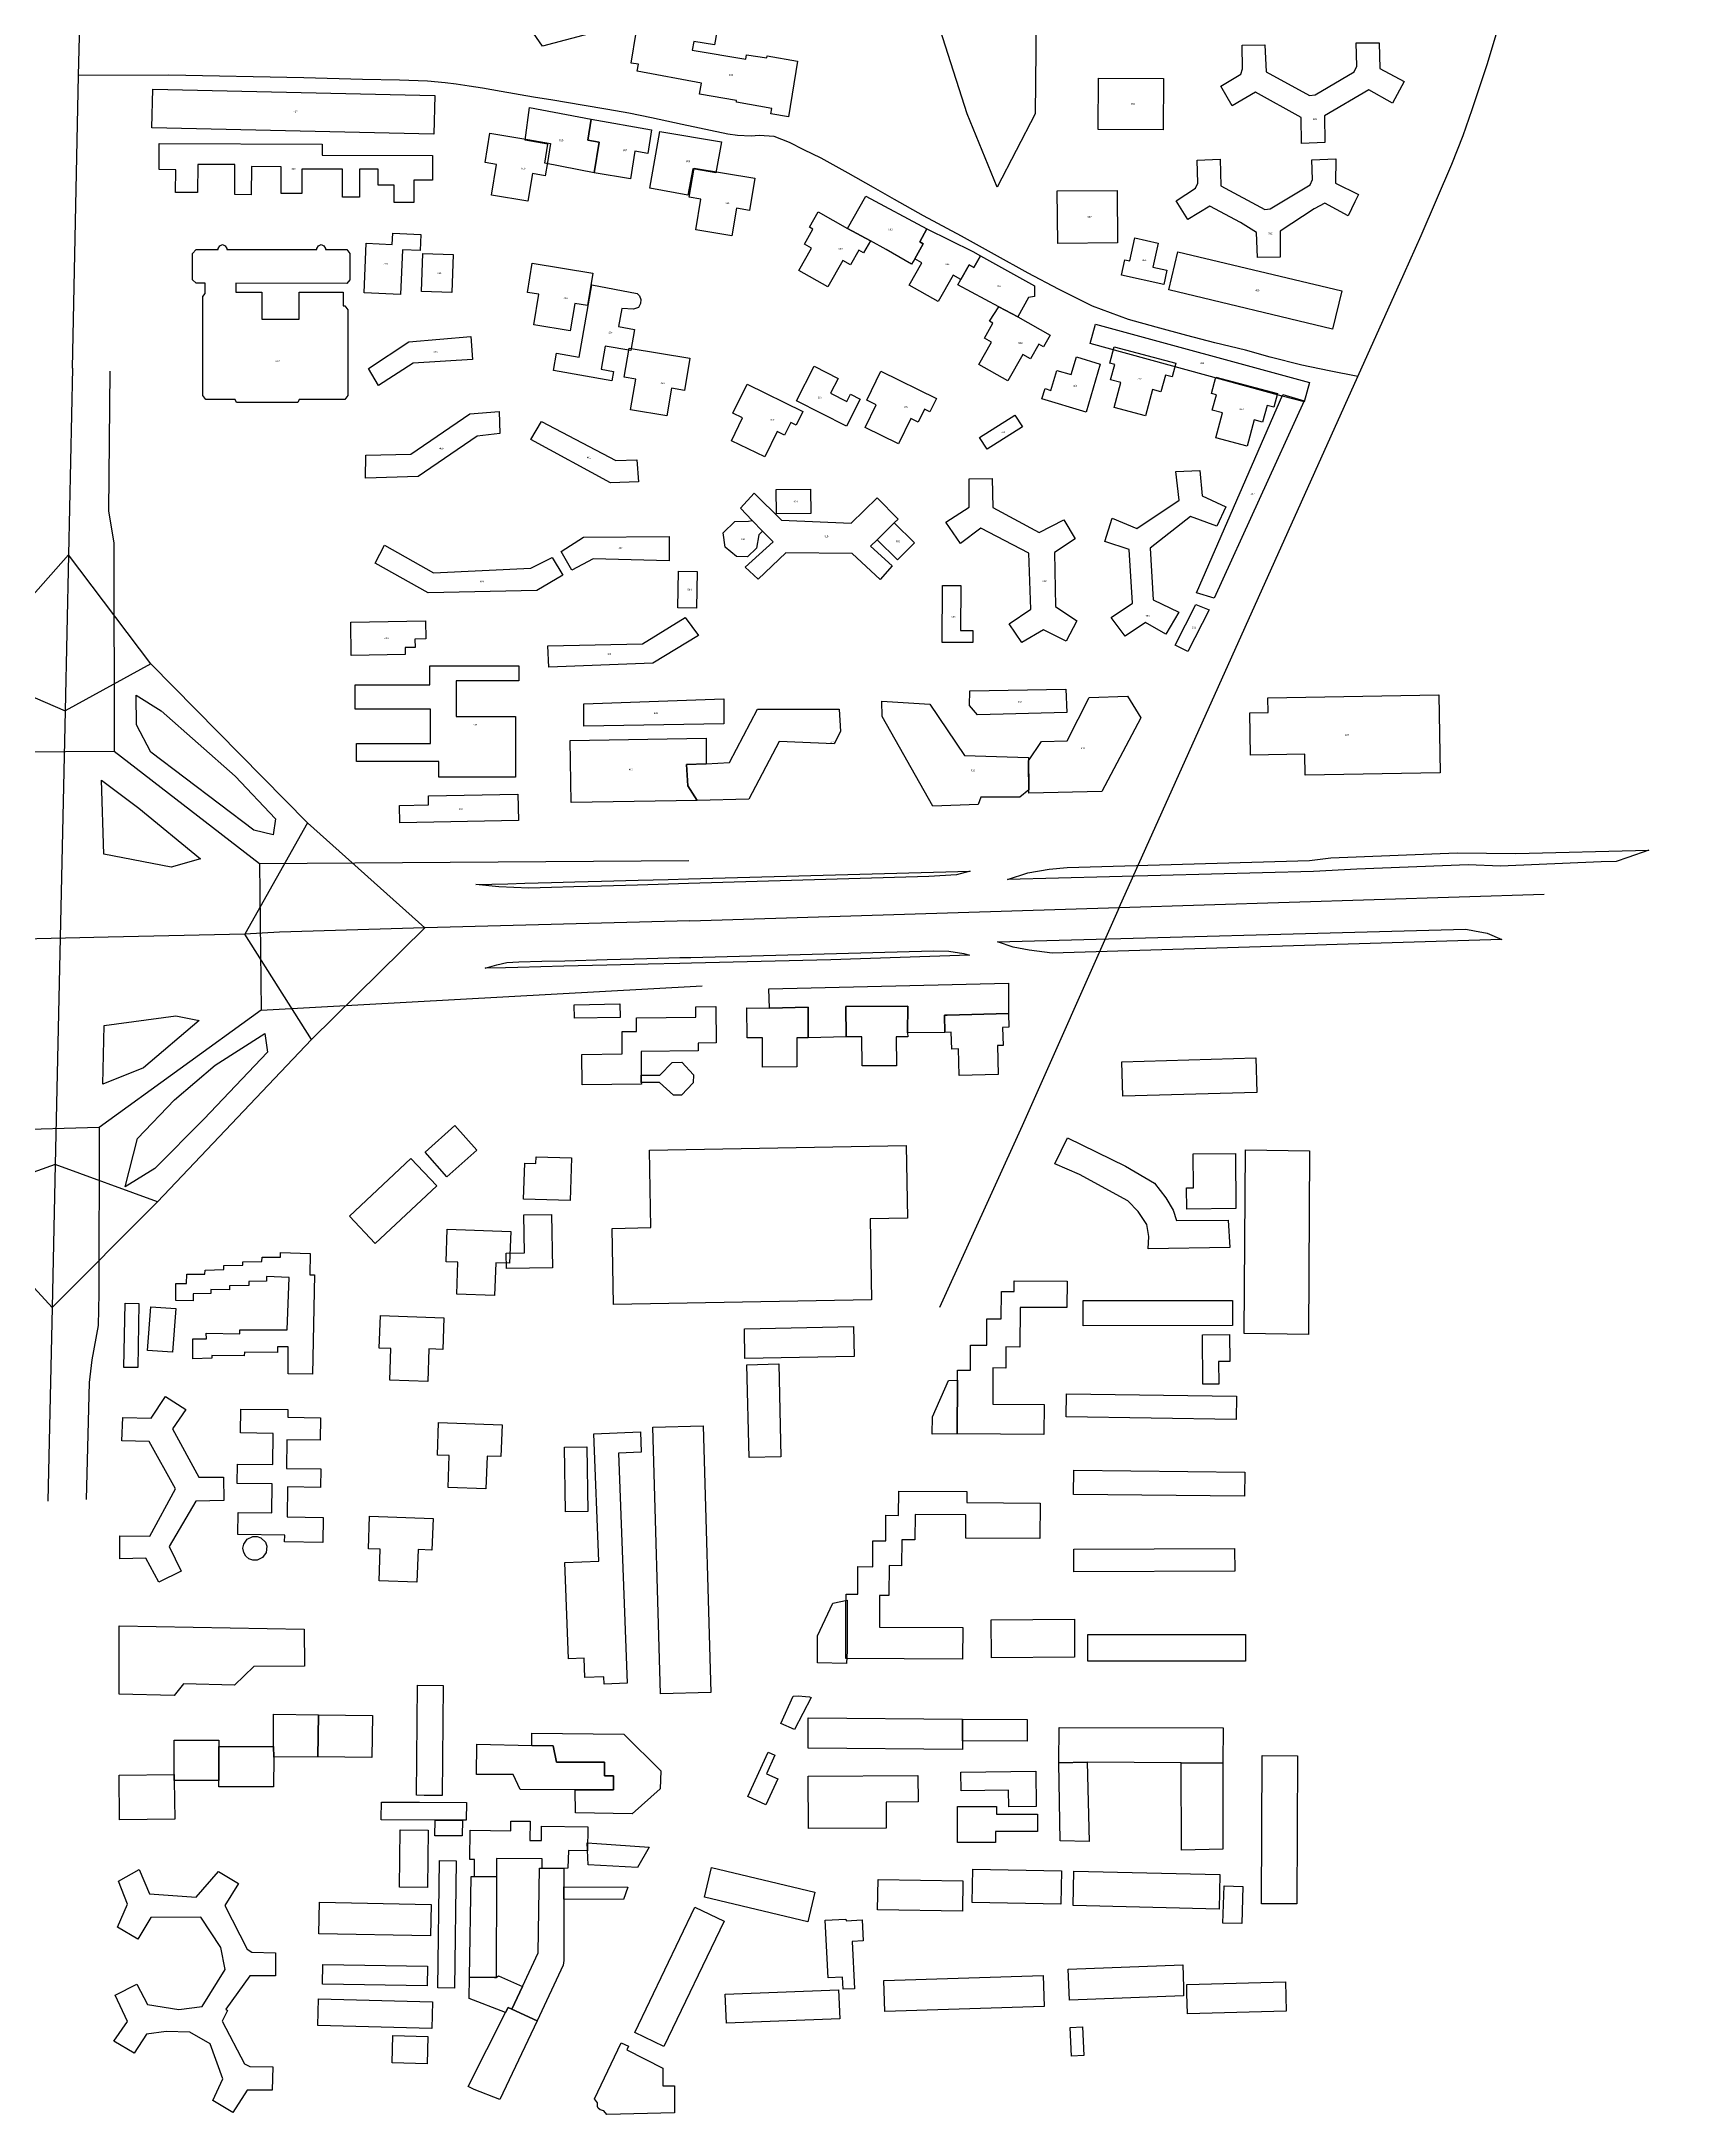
# Model space of a CAD drawing. Header units: inches. Extents: x 446772 to 450278, y 4426030 to 4428716.
# Drawn here: x 449409 to 450195, y 4426077 to 4427070 of the extents above; entities that cross this region are included whole.
import ezdxf

# ---------------------------------------------------------------- set-up
doc = ezdxf.new("R2010")
doc.units = ezdxf.units.IN
doc.header["$MEASUREMENT"] = 0
for name, color, linetype in [('BuildingCreator', 10, 'Continuous'), ('BuildingCreatorAnno', 10, 'Continuous'), ('BuildingNoTex', 10, 'Continuous'), ('GreenBelt3D', 10, 'Continuous'), ('Road3D', 10, 'Continuous'), ('SanDianShu02', 10, 'Continuous')]:
    doc.layers.add(name, color=color, linetype=linetype)

msp = doc.modelspace()

# ---------------------------------------------------------------- linework, layer by layer
at = {"layer": 'BuildingCreator'}
msp.add_lwpolyline([(449733.2, 4427074.97), (449732.07, 4427068.67), (449722.1, 4427070.29), (449721.39, 4427066.08), (449747.05, 4427061.8), (449747.4, 4427063.9), (449757.13, 4427062.39), (449757.39, 4427063.39), (449771.88, 4427060.85), (449767.61, 4427034.24), (449759.16, 4427035.63), (449759.61, 4427038.18), (449742.56, 4427041.18), (449742.65, 4427041.96), (449724.92, 4427045.07), (449725.8, 4427050.28), (449695.03, 4427056.15), (449695.73, 4427059.37), (449692.15, 4427059.95), (449694.56, 4427074.69)], dxfattribs=at)
for points in [[(450057.08, 4427040.77), (450045.68, 4427047.06), (450024.44, 4427034.67), (450024.61, 4427021.9), (450013.43, 4427021.42), (450013.25, 4427033.86), (449991.49, 4427045.99), (449980.26, 4427039.41), (449974.78, 4427048.88), (449984.38, 4427054.7), (449985.25, 4427057.14), (449985.06, 4427068.46), (449995.9, 4427068.72), (449996.5, 4427055.73), (450017.33, 4427044.37), (450020.07, 4427044.8), (450038.74, 4427055.77), (450039.96, 4427058.54), (450039.69, 4427069.64), (450050.7, 4427069.67), (450050.96, 4427057.35), (450062.61, 4427051.05)], [(449947.11, 4427027.98), (449915.96, 4427028.15), (449916.09, 4427052.7), (449947.24, 4427052.53)], [(449597.61, 4427025.81), (449462.39, 4427028.96), (449462.82, 4427047.5), (449598.05, 4427044.35)], [(449671.32, 4427022.99), (449676.85, 4427022.07), (449674.41, 4427007.36), (449650.7, 4427011.99), (449652.22, 4427021.11), (449641.28, 4427022.93), (449643.37, 4427038.61), (449672.9, 4427033.1)], [(449700.16, 4427016.65), (449693.96, 4427017.68), (449691.77, 4427004.48), (449674.41, 4427007.36), (449676.85, 4427022.07), (449671.32, 4427022.99), (449672.9, 4427033.1), (449701.9, 4427027.92)], [(449543.94, 4427015.79), (449596.95, 4427015.61), (449596.9, 4427003.79), (449588.03, 4427003.82), (449587.99, 4426993.1), (449578.49, 4426993.13), (449578.52, 4427001.44), (449570.88, 4427001.47), (449570.9, 4427009.11), (449561.98, 4427009.14), (449561.93, 4426995.7), (449553.71, 4426995.73), (449553.76, 4427009.09), (449534.29, 4427009.16), (449534.25, 4426997.37), (449524.3, 4426997.41), (449524.34, 4427010.26), (449510.08, 4427010.31), (449510.04, 4426996.85), (449502.12, 4426996.88), (449502.17, 4427011.33), (449484.35, 4427011.39), (449484.3, 4426997.92), (449473.75, 4426997.95), (449473.79, 4427008.83), (449465.81, 4427008.86), (449465.86, 4427021.4), (449543.96, 4427021.13)], [(449653.54, 4427021.45), (449652.03, 4427012.32), (449650.97, 4427005.93), (449644.77, 4427006.96), (449642.58, 4426993.76), (449625.21, 4426996.64), (449627.65, 4427011.35), (449622.12, 4427012.27), (449624.45, 4427026.28), (449642.61, 4427023.26)], [(449732.65, 4427007.32), (449721.68, 4427009.32), (449719.35, 4426996.6), (449701.01, 4426999.96), (449705.88, 4427027.1), (449735.38, 4427022.21)], [(449748.82, 4426989.3), (449742.63, 4426990.32), (449740.44, 4426977.13), (449723.07, 4426980.01), (449725.51, 4426994.72), (449719.98, 4426995.64), (449722.31, 4427009.65), (449751.4, 4427004.81)], [(450035.85, 4426986.76), (450024.63, 4426992.83), (450019.49, 4426990.09), (450003.2, 4426979.33), (450003.2, 4426966.89), (449992.45, 4426966.75), (449991.85, 4426978.74), (449984.2, 4426983.45), (449969.49, 4426991.33), (449958.95, 4426984.96), (449953.46, 4426993.99), (449962.63, 4427000.03), (449963.76, 4427002.35), (449963.49, 4427013.34), (449974.5, 4427013.94), (449974.84, 4427001.17), (449995.93, 4426989.7), (449998.49, 4426990.02), (450017.6, 4427001.65), (450018.73, 4427004.2), (450018.47, 4427013.6), (450029.89, 4427014.03), (450029.73, 4427002.46), (450040.78, 4426996.94), (450039.05, 4426993.51)], [(449828.12, 4426966.17), (449826.49, 4426963.55), (449814.43, 4426970.54), (449806.82, 4426974.7), (449795.78, 4426980.72), (449804.57, 4426996.14), (449833.81, 4426980.53), (449830.58, 4426974.18), (449832.15, 4426973.3)], [(449896.65, 4426973.45), (449896.38, 4426998.63), (449925.04, 4426998.93), (449925.31, 4426973.75)], [(449803.51, 4426968.93), (449801.27, 4426970.19), (449797.31, 4426963.19), (449793.57, 4426965.31), (449786.44, 4426952.68), (449772.54, 4426960.54), (449778.6, 4426971.28), (449775.2, 4426973.2), (449779.23, 4426980.33), (449777.66, 4426981.21), (449781.84, 4426988.61), (449795.78, 4426980.72), (449806.82, 4426974.7)], [(449855.87, 4426969.64), (449859.61, 4426967.52), (449856.43, 4426961.9), (449854.19, 4426963.16), (449850.23, 4426956.16), (449846.49, 4426958.27), (449839.36, 4426945.65), (449825.46, 4426953.51), (449831.52, 4426964.25), (449828.12, 4426966.17), (449832.15, 4426973.3), (449830.58, 4426974.18), (449833.81, 4426980.53)], [(449486.84, 4426948.08), (449487.92, 4426949.51), (449487.91, 4426950.07), (449487.91, 4426954.38), (449483.6, 4426954.38), (449481.88, 4426956.09), (449481.88, 4426968.65), (449483.6, 4426970.54), (449494.2, 4426970.54), (449494.18, 4426971.04), (449494.99, 4426972.41), (449496.28, 4426972.96), (449497.57, 4426972.41), (449498.37, 4426971.02), (449498.37, 4426970.54), (449541.43, 4426970.53), (449541.42, 4426971.01), (449542.23, 4426972.39), (449543.51, 4426972.95), (449544.8, 4426972.39), (449545.61, 4426971.01), (449545.6, 4426970.53), (449555.81, 4426970.53), (449557.25, 4426968.63), (449557.24, 4426956.07), (449555.81, 4426954.36), (449502.68, 4426954.38), (449502.68, 4426950.07), (449515.07, 4426950.06), (449515.06, 4426937.22), (449532.96, 4426937.22), (449532.97, 4426950.06), (449554.12, 4426950.05), (449554.12, 4426943.63), (449554.82, 4426943.63), (449556.32, 4426941.63), (449556.31, 4426900.64), (449554.8, 4426898.65), (449532.95, 4426898.65), (449532.29, 4426897.28), (449502.97, 4426897.29), (449502.29, 4426898.66), (449488.32, 4426898.66), (449486.82, 4426900.66)], [(449591.01, 4426970.11), (449582.57, 4426970.5), (449581.58, 4426949), (449564.08, 4426949.8), (449565.18, 4426973.6), (449577.56, 4426973.03), (449577.81, 4426978.35), (449591.37, 4426977.73)], [(449942.27, 4426962.13), (449948.96, 4426960.64), (449947.42, 4426953.73), (449927.11, 4426958.25), (449928.76, 4426965.67), (449931.15, 4426965.14), (449933.59, 4426976.12), (449944.82, 4426973.62)], [(449606.18, 4426949.92), (449591.67, 4426950.45), (449592.34, 4426968.64), (449606.85, 4426968.11)], [(449671.27, 4426943.69), (449665.07, 4426944.72), (449662.88, 4426931.53), (449645.51, 4426934.41), (449647.95, 4426949.11), (449642.42, 4426950.03), (449644.75, 4426964.04), (449673.84, 4426959.21)], [(449877.5, 4426938.25), (449868.37, 4426943.13), (449848.75, 4426953.62), (449850.23, 4426956.16), (449854.19, 4426963.16), (449856.43, 4426961.9), (449859.61, 4426967.52), (449885.54, 4426953.15), (449885.54, 4426947.99), (449882.63, 4426947.59)], [(450028.39, 4426932.46), (449949.83, 4426951.23), (449954.19, 4426969.52), (450032.75, 4426950.75)], [(449693.21, 4426942), (449687.64, 4426942.3), (449686.11, 4426933.62), (449693.73, 4426932.28), (449691.95, 4426922.16), (449679.66, 4426924.32), (449677.7, 4426913.21), (449683.63, 4426912.17), (449682.84, 4426907.66), (449654.93, 4426912.57), (449656.4, 4426920.92), (449667.2, 4426919.02), (449673.3, 4426953.66), (449695.08, 4426949.48), (449696.13, 4426948.33), (449696.75, 4426946.67), (449696.6, 4426944.65), (449695.69, 4426942.82)], [(449889.77, 4426923.88), (449887.53, 4426925.14), (449883.57, 4426918.14), (449879.83, 4426920.26), (449872.7, 4426907.63), (449858.8, 4426915.5), (449864.86, 4426926.23), (449861.46, 4426928.15), (449865.49, 4426935.28), (449863.92, 4426936.17), (449868.37, 4426943.13), (449877.5, 4426938.25), (449892.95, 4426929.5)], [(450004.25, 4426900.35), (449912.24, 4426925.48), (449914.76, 4426934.77), (450017.33, 4426906.89), (450014.68, 4426897.63)], [(449570.96, 4426905.39), (449566.18, 4426913.58), (449585.63, 4426926.25), (449615.28, 4426928.88), (449616.05, 4426917.91), (449587.64, 4426916.05)], [(449717.64, 4426903.01), (449711.44, 4426904.04), (449709.25, 4426890.84), (449691.89, 4426893.73), (449694.33, 4426908.43), (449688.79, 4426909.35), (449691.12, 4426923.36), (449720.21, 4426918.53)], [(449951.49, 4426909.5), (449948.24, 4426910.36), (449946.09, 4426902.32), (449942.08, 4426903.39), (449938.72, 4426890.8), (449923.63, 4426894.84), (449926.82, 4426906.79), (449921.98, 4426908.09), (449923.95, 4426915.48), (449921.64, 4426916.1), (449923.72, 4426923.92), (449953.23, 4426916.02)], [(449795.51, 4426897.73), (449797.3, 4426901.23), (449801.97, 4426898.84), (449795.32, 4426885.84), (449771.35, 4426898.11), (449779.81, 4426914.64), (449791.32, 4426908.75), (449787.73, 4426901.72)], [(449835.38, 4426892.71), (449832.72, 4426894.01), (449829.73, 4426887.86), (449826.25, 4426889.55), (449820.34, 4426877.4), (449804.33, 4426885.2), (449809.64, 4426896.13), (449805.04, 4426898.37), (449811.8, 4426912.26), (449838.55, 4426899.23)], [(449910.17, 4426892.65), (449889.06, 4426898.96), (449890.54, 4426903.89), (449893.38, 4426903.04), (449896.25, 4426912.64), (449903.1, 4426910.59), (449905.63, 4426919.05), (449917.03, 4426915.64)], [(449771.28, 4426886.42), (449768.62, 4426887.72), (449765.63, 4426881.57), (449762.16, 4426883.26), (449756.25, 4426871.11), (449740.23, 4426878.91), (449745.55, 4426889.84), (449740.94, 4426892.08), (449747.7, 4426905.97), (449774.45, 4426892.95)], [(449971.59, 4426803.36), (449963.08, 4426806.03), (450004.51, 4426901), (450014.76, 4426897.97)], [(450000.22, 4426895), (449996.97, 4426895.87), (449994.83, 4426887.82), (449990.81, 4426888.9), (449987.45, 4426876.31), (449972.36, 4426880.35), (449975.56, 4426892.3), (449970.71, 4426893.6), (449972.69, 4426900.99), (449970.37, 4426901.61), (449972.45, 4426909.42), (450001.96, 4426901.53)], [(449564.72, 4426861.01), (449564.87, 4426871.98), (449586.49, 4426872.44), (449614.75, 4426891.76), (449628.8, 4426892.85), (449629.26, 4426882.34), (449618.3, 4426881.1), (449590.04, 4426861.78)], [(449862.8, 4426874.93), (449859.19, 4426880.51), (449876.08, 4426891.15), (449879.69, 4426885.56)], [(449684.84, 4426869.37), (449694.87, 4426869.83), (449695.64, 4426859.17), (449682.21, 4426858.71), (449644.08, 4426879.57), (449649.17, 4426888.07)], [(449887.73, 4426834.88), (449899.47, 4426840.91), (449905.03, 4426831.94), (449895.05, 4426825.36), (449895.52, 4426799.37), (449905.79, 4426792.49), (449900.69, 4426782.9), (449889.87, 4426788.32), (449879.37, 4426782.13), (449873.34, 4426791.1), (449883.69, 4426798.22), (449882.77, 4426824.97), (449859.83, 4426836.96), (449849.94, 4426829.7), (449842.99, 4426839.91), (449854.11, 4426847.02), (449854.11, 4426860.63), (449865.17, 4426860.87), (449865.48, 4426846.95)], [(449972.88, 4426838), (449960.26, 4426842.66), (449940.96, 4426827.42), (449942.38, 4426802.6), (449954.6, 4426796.75), (449948.42, 4426786.14), (449938.7, 4426791.76), (449928.88, 4426785.17), (449922.17, 4426794.11), (449932.43, 4426801), (449930.84, 4426826.72), (449919.26, 4426830.67), (449922.78, 4426841.8), (449934.54, 4426836.82), (449954.75, 4426850.46), (449953.2, 4426864.1), (449964.81, 4426864.56), (449965.87, 4426852.52), (449977.19, 4426847.24)], [(449797.6, 4426839.42), (449810, 4426851.6), (449820.19, 4426841.35), (449818.22, 4426839.59), (449810.11, 4426831.34), (449806.85, 4426828.29), (449817.27, 4426818.91), (449811.43, 4426812.42), (449798.14, 4426824.87), (449766.22, 4426825.18), (449753.03, 4426812.61), (449746.75, 4426818.24), (449760.2, 4426830.46), (449755.07, 4426835.55), (449750.16, 4426840.64), (449744.6, 4426846.51), (449751.02, 4426853.74), (449764.17, 4426840.86)], [(449761.86, 4426843.84), (449761.72, 4426855.48), (449778.11, 4426855.68), (449778.25, 4426844.04)], [(449753.33, 4426833.8), (449752.23, 4426827.44), (449747.9, 4426823.3), (449742.69, 4426823.38), (449737.17, 4426827.92), (449736.25, 4426834.8), (449741.83, 4426840.11), (449748.45, 4426840.29), (449750.16, 4426840.64), (449755.07, 4426835.55)], [(449710.43, 4426821.36), (449673.96, 4426822.29), (449663.76, 4426816.88), (449658.66, 4426825.85), (449669.33, 4426832.65), (449710.43, 4426832.96)], [(449819.84, 4426821.77), (449810.11, 4426831.34), (449818.22, 4426839.59), (449827.95, 4426830.02)], [(449597.44, 4426815.59), (449644.07, 4426817.75), (449654.26, 4426823.01), (449659.44, 4426814.42), (449646.94, 4426807.16), (449594.75, 4426805.92), (449569.43, 4426820.14), (449573.97, 4426828.88)], [(449723.49, 4426798.69), (449714.52, 4426798.85), (449714.83, 4426816.33), (449723.8, 4426816.17)], [(449855.88, 4426782.12), (449841.19, 4426782.23), (449841.4, 4426809.54), (449850.16, 4426809.47), (449850, 4426787.95), (449855.93, 4426787.9)], [(449557.97, 4426776.03), (449557.7, 4426791.93), (449593.56, 4426792.55), (449593.71, 4426783.91), (449588.45, 4426783.82), (449588.52, 4426779.86), (449583.82, 4426779.78), (449583.88, 4426776.47)], [(449652.65, 4426770.31), (449652.18, 4426780.52), (449697.61, 4426781.6), (449718.01, 4426794.13), (449724.35, 4426785.47), (449702.56, 4426772.32)], [(449959.05, 4426777.94), (449952.96, 4426780.93), (449962.76, 4426800.43), (449969.17, 4426797.79)], [(449638.31, 4426763.8), (449608.32, 4426763.8), (449608.32, 4426746.78), (449636.77, 4426746.78), (449636.76, 4426717.69), (449599.97, 4426717.69), (449599.97, 4426725.12), (449560.4, 4426725.12), (449560.4, 4426733.78), (449595.95, 4426733.78), (449595.96, 4426750.18), (449559.78, 4426750.18), (449559.78, 4426761.94), (449595.65, 4426761.94), (449595.65, 4426770.92), (449638.31, 4426770.92)], [(449736.57, 4426755.24), (449736.49, 4426743.25), (449669.4, 4426742.05), (449669.47, 4426752.8)], [(449882.67, 4426727.09), (449882.79, 4426711.62), (449878.52, 4426708), (449859.74, 4426708.09), (449858.48, 4426704.56), (449836.72, 4426703.77), (449812.46, 4426746.77), (449812.35, 4426753.99), (449835.38, 4426752.64), (449851.93, 4426727.95)], [(449858.14, 4426747.56), (449854.33, 4426751.94), (449854.47, 4426759.01), (449900.48, 4426759.85), (449900.9, 4426748.55)], [(449882.67, 4426725.43), (449888.86, 4426734.67), (449901.2, 4426734.97), (449911.63, 4426755.87), (449930.04, 4426756.43), (449936.51, 4426746.01), (449917.7, 4426710.79), (449882.79, 4426709.96)], [(450079.99, 4426719.77), (450015.29, 4426718.66), (450015.12, 4426728.59), (449989.04, 4426728.14), (449988.69, 4426748.53), (449997.41, 4426748.68), (449997.29, 4426755.73), (450079.34, 4426757.13)], [(449719.29, 4426713.45), (449718.73, 4426723.73), (449728.11, 4426724.06), (449739.29, 4426724.73), (449752.71, 4426750.25), (449791.83, 4426750.29), (449792.42, 4426739.57), (449789.5, 4426733.6), (449763.13, 4426734.8), (449748.6, 4426707.04), (449723.75, 4426706.36)], [(449718.73, 4426723.73), (449719.29, 4426713.45), (449723.75, 4426706.36), (449663.44, 4426705.56), (449662.97, 4426735.28), (449728.12, 4426736.33), (449728.11, 4426724.06)], [(449581.27, 4426695.76), (449581.11, 4426704.1), (449595.05, 4426704.37), (449594.97, 4426708.63), (449637.83, 4426709.45), (449638.07, 4426696.85)]]:
    msp.add_lwpolyline(points, close=True, dxfattribs=at)
at = {"layer": 'BuildingNoTex'}
for points in [[(449872.98, 4426604.36), (449843.6, 4426603.59), (449842.33, 4426603.56), (449842.55, 4426595.29), (449824.64, 4426595.03), (449824.69, 4426607.85), (449795.11, 4426607.65), (449795.22, 4426593.07), (449777.06, 4426592.63), (449776.95, 4426607.33), (449758.37, 4426606.87), (449758.14, 4426616.08), (449873.03, 4426618.85)], [(449686.86, 4426602.48), (449664.91, 4426602.04), (449664.78, 4426608.54), (449686.73, 4426608.97)], [(449696.89, 4426574.72), (449697, 4426571.24), (449697.01, 4426570.51), (449668.57, 4426570.2), (449668.41, 4426584.71), (449687.86, 4426584.92), (449687.75, 4426595.65), (449694.74, 4426595.72), (449694.67, 4426602.22), (449723.2, 4426602.53), (449723.14, 4426607.53), (449732.69, 4426607.64), (449732.88, 4426590.25), (449724.21, 4426590.16), (449724.25, 4426586.42), (449696.85, 4426586.13)], [(449777.06, 4426592.63), (449771.5, 4426592.59), (449771.6, 4426578.77), (449755.14, 4426578.66), (449755.04, 4426592.64), (449747.68, 4426592.59), (449747.58, 4426607.12), (449758.37, 4426606.87), (449776.95, 4426607.33)], [(449824.64, 4426595.03), (449824.79, 4426593.15), (449819.24, 4426593.11), (449819.34, 4426579.3), (449802.87, 4426579.18), (449802.77, 4426593.13), (449795.22, 4426593.07), (449795.11, 4426607.65), (449824.69, 4426607.85)], [(449842.55, 4426595.29), (449842.33, 4426603.56), (449843.6, 4426603.59), (449872.98, 4426604.36), (449873.15, 4426597.71), (449870.21, 4426597.64), (449870.43, 4426589.03), (449867.76, 4426588.97), (449868.12, 4426575.12), (449849.31, 4426574.63), (449848.98, 4426587.33), (449845.78, 4426587.25), (449845.57, 4426595.36)], [(449992.02, 4426566.49), (449927.87, 4426564.7), (449927.4, 4426581.21), (449991.55, 4426583)], [(449697, 4426571.24), (449696.89, 4426574.72), (449705.94, 4426574.8), (449711.74, 4426580.84), (449716.45, 4426580.99), (449722.09, 4426574.88), (449721.86, 4426571.09), (449716.22, 4426565.21), (449712.43, 4426565.13), (449705.71, 4426571.32)], [(449618.15, 4426538.77), (449603.84, 4426526.04), (449593.31, 4426537.88), (449607.62, 4426550.61)], [(449951.95, 4426510.05), (449953.54, 4426505.12), (449978.34, 4426505.29), (449979.05, 4426492.08), (449939.99, 4426491.56), (449940.34, 4426497.37), (449939.29, 4426503.19), (449935.24, 4426509.35), (449930.14, 4426514.46), (449907.09, 4426527.15), (449895.21, 4426532.34), (449901.37, 4426544.67), (449929.17, 4426531.1), (449943.07, 4426523), (449948.43, 4426516.04)], [(449598.91, 4426521.73), (449569.47, 4426494.11), (449557.15, 4426507.24), (449586.59, 4426534.86)], [(449663.48, 4426535.06), (449662.84, 4426514.61), (449640.56, 4426515.31), (449641.11, 4426532.62), (449646.49, 4426532.45), (449646.59, 4426535.59)], [(449807.32, 4426467.01), (449683.63, 4426464.85), (449682.99, 4426501.34), (449701.53, 4426501.66), (449700.88, 4426538.85), (449824.02, 4426541), (449824.63, 4426506.27), (449806.64, 4426505.96)], [(449982, 4426510.8), (449958.47, 4426510.6), (449958.38, 4426520.8), (449961.68, 4426520.83), (449961.54, 4426537.03), (449981.77, 4426537.2)], [(450017.38, 4426538.49), (450016.76, 4426450.47), (449985.98, 4426450.94), (449986.6, 4426538.95)], [(449654.38, 4426482.45), (449632.39, 4426482.1), (449632.27, 4426489.38), (449640.98, 4426489.52), (449640.69, 4426507.79), (449653.97, 4426508)], [(449634.4, 4426499.86), (449633.87, 4426484.63), (449627.2, 4426484.86), (449626.65, 4426469.22), (449608.49, 4426469.85), (449609.02, 4426485.11), (449603.42, 4426485.31), (449603.96, 4426500.91)], [(449538.29, 4426489.35), (449538.03, 4426479.04), (449540.27, 4426479.04), (449539.35, 4426431.36), (449527.75, 4426431.51), (449527.75, 4426444.52), (449522.61, 4426444.47), (449522.61, 4426441.84), (449506.75, 4426442), (449506.67, 4426440.22), (449491.17, 4426440.41), (449491.18, 4426439.07), (449482.04, 4426438.78), (449482, 4426448.42), (449488.61, 4426448.44), (449488.48, 4426451.05), (449504.47, 4426450.79), (449504.55, 4426452.65), (449527.29, 4426452.65), (449528.22, 4426477.79), (449517.39, 4426478.18), (449517.34, 4426476.09), (449508.88, 4426475.93), (449508.89, 4426473.95), (449499.56, 4426473.81), (449499.57, 4426471.89), (449490.59, 4426471.95), (449490.59, 4426470.17), (449482.24, 4426469.93), (449482.12, 4426466.57), (449473.92, 4426466.8), (449473.88, 4426474.82), (449479.04, 4426474.95), (449479.14, 4426479.31), (449487.7, 4426479.44), (449487.96, 4426481.32), (449496.93, 4426481.56), (449496.88, 4426483.57), (449505.92, 4426483.73), (449506, 4426485.35), (449515.13, 4426485.51), (449515.2, 4426487.44), (449524.06, 4426487.49), (449524.06, 4426489.73)], [(449848.44, 4426402.78), (449848.57, 4426428.61), (449848.64, 4426433.31), (449854.75, 4426433.27), (449854.83, 4426445.35), (449862.62, 4426445.3), (449862.7, 4426458.03), (449869.55, 4426457.98), (449869.64, 4426471.02), (449875.67, 4426470.98), (449875.71, 4426476.21), (449901.09, 4426476.04), (449901, 4426463.31), (449878.6, 4426463.46), (449878.48, 4426444.42), (449871.75, 4426444.47), (449871.69, 4426434.37), (449865.58, 4426434.41), (449865.47, 4426417.12), (449890.1, 4426416.96), (449890, 4426402.51)], [(449456.21, 4426465.38), (449455.61, 4426434.55), (449448.93, 4426434.68), (449449.52, 4426465.51)], [(449473.81, 4426462.86), (449472.22, 4426441.91), (449460.22, 4426442.82), (449461.81, 4426463.77)], [(449980.46, 4426454.74), (449908.85, 4426454.6), (449908.83, 4426466.68), (449980.44, 4426466.81)], [(449602.37, 4426458.5), (449601.84, 4426443.28), (449595.16, 4426443.51), (449594.62, 4426427.86), (449576.46, 4426428.49), (449576.99, 4426443.76), (449571.39, 4426443.95), (449571.93, 4426459.56)], [(449799.04, 4426439.93), (449746.69, 4426438.86), (449746.4, 4426453.16), (449798.74, 4426454.24)], [(449973.84, 4426426.71), (449966.24, 4426426.63), (449965.96, 4426450.32), (449978.95, 4426450.47), (449979.1, 4426437.53), (449973.72, 4426437.46)], [(449763.96, 4426391.86), (449748.67, 4426391.48), (449747.57, 4426435.97), (449762.86, 4426436.35)], [(449848.44, 4426402.78), (449836.41, 4426402.67), (449836.6, 4426411.02), (449844.23, 4426428.45), (449848.57, 4426428.61)], [(449478.64, 4426414.45), (449472.3, 4426405.16), (449484.91, 4426382.01), (449496.66, 4426382.01), (449496.82, 4426370.87), (449483.51, 4426370.56), (449470.6, 4426348.8), (449476.48, 4426337.04), (449465.73, 4426331.69), (449459.54, 4426343.15), (449447.01, 4426342.84), (449447.02, 4426353.98), (449461.4, 4426353.83), (449473.69, 4426376.51), (449461.01, 4426399.11), (449447.94, 4426399.5), (449448.48, 4426410.73), (449462.09, 4426410.27), (449468.9, 4426420.79)], [(449543.28, 4426410.55), (449543.13, 4426399.8), (449527.04, 4426400.02), (449526.85, 4426386.24), (449543.4, 4426386.01), (449543.28, 4426377.12), (449527.36, 4426377.34), (449527.16, 4426363.02), (449544.48, 4426362.78), (449544.31, 4426350.78), (449526.02, 4426351.03), (449526.07, 4426354.28), (449503.64, 4426354.59), (449503.79, 4426365.17), (449519.84, 4426364.95), (449520.04, 4426378.83), (449503.25, 4426379.06), (449503.38, 4426388.35), (449520.37, 4426388.12), (449520.57, 4426403.06), (449504.81, 4426403.28), (449504.97, 4426414.73), (449527.57, 4426414.42), (449527.52, 4426410.77)], [(449982.25, 4426420.81), (449982.08, 4426409.66), (449900.59, 4426410.9), (449900.76, 4426422.06)], [(449630.26, 4426407.12), (449629.73, 4426391.89), (449623.06, 4426392.13), (449622.51, 4426376.48), (449604.35, 4426377.11), (449604.88, 4426392.38), (449599.28, 4426392.57), (449599.82, 4426408.18)], [(449686.01, 4426393.63), (449690.14, 4426283.3), (449679.14, 4426282.89), (449679.01, 4426286.3), (449669.88, 4426285.96), (449669.53, 4426295.28), (449662.06, 4426295), (449660.34, 4426341.13), (449676.56, 4426341.74), (449674.27, 4426402.88), (449696.59, 4426403.71), (449696.95, 4426394.04)], [(449730.37, 4426278.89), (449706.23, 4426278.19), (449702.51, 4426406.04), (449726.64, 4426406.74)], [(449671.33, 4426365.53), (449660.62, 4426365.39), (449660.2, 4426396.43), (449670.9, 4426396.57)], [(449986.24, 4426384.5), (449986.12, 4426372.9), (449904.23, 4426373.76), (449904.35, 4426385.36)], [(449795.02, 4426295.06), (449795.1, 4426319.32), (449795.19, 4426325.94), (449800.79, 4426325.91), (449800.87, 4426339.18), (449807.94, 4426339.14), (449808.01, 4426351.5), (449814.15, 4426351.47), (449814.22, 4426363.79), (449820.33, 4426363.75), (449820.4, 4426375.38), (449853.01, 4426375.19), (449852.98, 4426369.86), (449888.17, 4426369.65), (449888.07, 4426352.59), (449852.53, 4426352.8), (449852.6, 4426363.99), (449828.24, 4426364.13), (449828.17, 4426352.04), (449821.86, 4426352.08), (449821.79, 4426339.6), (449815.79, 4426339.63), (449815.71, 4426325.3), (449811.24, 4426325.33), (449811.15, 4426310.22), (449851.12, 4426309.99), (449851.03, 4426294.73)], [(449512.8, 4426342.29), (449510.8, 4426342.29), (449508.92, 4426342.97), (449507.39, 4426344.25), (449506.4, 4426345.98), (449506.05, 4426347.95), (449506.4, 4426349.91), (449508.1, 4426352.35), (449510.8, 4426353.61), (449512.8, 4426353.61), (449514.67, 4426352.93), (449516.78, 4426350.82), (449517.46, 4426348.95), (449517.2, 4426345.98), (449515.49, 4426343.55)], [(449597.18, 4426362.31), (449596.65, 4426347.09), (449589.98, 4426347.32), (449589.44, 4426331.67), (449571.27, 4426332.3), (449571.8, 4426347.57), (449566.2, 4426347.76), (449566.74, 4426363.37)], [(449981.44, 4426336.98), (449904.41, 4426336.69), (449904.36, 4426347.52), (449981.4, 4426347.81)], [(449795.65, 4426298.87), (449795.39, 4426292.69), (449781.48, 4426293.02), (449781.42, 4426306.05), (449788.75, 4426321.62), (449795.74, 4426323.13)], [(449904.72, 4426295.76), (449864.82, 4426295.45), (449864.68, 4426313.72), (449904.58, 4426314.03)], [(449511.23, 4426291.31), (449502, 4426282.4), (449477.53, 4426282.97), (449473.08, 4426277.36), (449446.7, 4426278.02), (449446.7, 4426310.84), (449535.46, 4426309.12), (449535.57, 4426291.49)], [(449986.55, 4426293.86), (449911.1, 4426293.88), (449911.1, 4426306.57), (449986.55, 4426306.55)], [(449592.96, 4426229.5), (449589.21, 4426229.59), (449589.7, 4426282.32), (449601.95, 4426282.21), (449601.47, 4426229.47)], [(449778.42, 4426276.43), (449770.5, 4426261.04), (449763.93, 4426263.94), (449769.83, 4426276.99), (449772.4, 4426277.21), (449775.74, 4426276.88), (449777.64, 4426276.77)], [(449520.83, 4426247.82), (449520.7, 4426252.98), (449520.72, 4426268.36), (449542.19, 4426268.1), (449541.93, 4426247.98)], [(449567.84, 4426247.65), (449541.93, 4426247.98), (449542.19, 4426268.1), (449568.1, 4426267.77)], [(449850.97, 4426255.71), (449850.89, 4426251.45), (449776.94, 4426252.08), (449777.06, 4426266.66), (449851.01, 4426266.04)], [(449850.97, 4426255.71), (449851.03, 4426266), (449882.04, 4426265.82), (449881.98, 4426255.52)], [(449473.09, 4426236.59), (449473.07, 4426239.47), (449473.04, 4426255.97), (449494.5, 4426256.02), (449494.52, 4426252.96), (449494.55, 4426236.64)], [(449688.69, 4426258.88), (449706.31, 4426241.32), (449706.08, 4426232.59), (449692.62, 4426220.7), (449665.39, 4426221.2), (449665.22, 4426232.13), (449683.71, 4426232.16), (449683.73, 4426238.93), (449679.32, 4426238.93), (449679.32, 4426245.43), (449656.27, 4426245.47), (449654.67, 4426253.25), (449644.56, 4426253.34), (449644.5, 4426259.35)], [(449975.99, 4426261.91), (449975.79, 4426244.93), (449955.8, 4426245.08), (449910.73, 4426245.41), (449897.1, 4426245.03), (449897.3, 4426262.12)], [(449520.72, 4426233.57), (449494.54, 4426233.55), (449494.55, 4426236.64), (449494.52, 4426252.96), (449520.7, 4426252.98), (449520.83, 4426247.82)], [(449656.27, 4426245.47), (449679.32, 4426245.43), (449679.32, 4426238.93), (449683.73, 4426238.93), (449683.71, 4426232.16), (449665.22, 4426232.13), (449638.85, 4426232.25), (449635.57, 4426239.48), (449618.03, 4426239.52), (449618.09, 4426254.04), (449644.56, 4426253.34), (449654.67, 4426253.25)], [(449762.37, 4426237.45), (449756.73, 4426225.01), (449748.12, 4426228.91), (449757.78, 4426250.25), (449761.08, 4426248.76), (449757.05, 4426239.86)], [(449910.73, 4426245.41), (449911.7, 4426207.35), (449897.75, 4426207.78), (449897.1, 4426245.03)], [(449955.8, 4426245.08), (449975.79, 4426244.93), (449975.72, 4426203.71), (449956, 4426203.17)], [(450011.26, 4426177.5), (449994.35, 4426177.58), (449994.68, 4426248.55), (450011.59, 4426248.47)], [(449473.4, 4426218.15), (449446.87, 4426217.86), (449446.64, 4426239.15), (449473.07, 4426239.47), (449473.09, 4426236.59)], [(449814.41, 4426213.85), (449777.08, 4426213.63), (449776.92, 4426238.76), (449829.62, 4426239.08), (449829.7, 4426226.39), (449814.33, 4426226.3)], [(449886.11, 4426241.18), (449886.35, 4426224.24), (449873.1, 4426224.07), (449873, 4426231.96), (449850.3, 4426231.65), (449850.17, 4426240.7)], [(449598.13, 4426217.67), (449572.36, 4426217.83), (449572.37, 4426218.64), (449572.41, 4426226.29), (449573.59, 4426226.28), (449590.63, 4426226.18), (449613.14, 4426226.06), (449613.09, 4426217.6), (449611.24, 4426217.6)], [(449598.13, 4426217.67), (449611.24, 4426217.6), (449611.2, 4426210.09), (449598.09, 4426210.16)], [(449659.9, 4426194.48), (449649.46, 4426194.66), (449649.51, 4426199.08), (449627.66, 4426199.31), (449627.57, 4426190.48), (449616.97, 4426190.6), (449617.06, 4426198.7), (449614.73, 4426198.72), (449614.88, 4426212.79), (449634.42, 4426212.58), (449634.47, 4426217.18), (449643.68, 4426217.08), (449643.58, 4426207.92), (449649.14, 4426207.86), (449649.21, 4426214.73), (449671.34, 4426214.49), (449671.22, 4426202.9), (449662.03, 4426203), (449661.82, 4426194.6)], [(449867.34, 4426224.1), (449867.34, 4426220.52), (449886.86, 4426220.52), (449886.86, 4426212.22), (449866.85, 4426212.22), (449866.86, 4426206.85), (449848.64, 4426206.85), (449848.64, 4426224.11)], [(449594.77, 4426212.78), (449594.44, 4426185.31), (449581.12, 4426185.47), (449581.45, 4426212.94)], [(449700.77, 4426204.61), (449695.14, 4426194.95), (449671.45, 4426196.24), (449671.08, 4426206.71), (449675.65, 4426206.39)], [(449608.23, 4426198.13), (449607.4, 4426137.13), (449599.42, 4426137.24), (449600.25, 4426198.24)], [(449649.46, 4426194.66), (449659.9, 4426194.48), (449659.88, 4426150.39), (449659.55, 4426148.05), (449647.04, 4426121.46), (449634.91, 4426127.03), (449639.99, 4426137.87), (449647.5, 4426153.95), (449648.26, 4426194.68)], [(449780.17, 4426183.05), (449776.77, 4426168.87), (449727.23, 4426180.78), (449730.64, 4426194.95)], [(449461.17, 4426182.31), (449483.57, 4426180.76), (449494.33, 4426193.01), (449503.85, 4426187.18), (449497.29, 4426176.67), (449507.99, 4426155.74), (449510.29, 4426154.39), (449521.64, 4426153.98), (449521.65, 4426142.99), (449509.36, 4426142.96), (449497.89, 4426127.05), (449498.66, 4426126.38), (449496.06, 4426121.29), (449506.85, 4426100.8), (449509.32, 4426099.56), (449520.42, 4426099.38), (449520, 4426088.17), (449508.05, 4426088.14), (449501.15, 4426077.41), (449491.62, 4426083.25), (449496.47, 4426093.65), (449490.35, 4426110.34), (449480.57, 4426116.07), (449469.22, 4426116.36), (449459.73, 4426115.1), (449453.95, 4426105.92), (449444.17, 4426111.65), (449450.64, 4426121.15), (449444.75, 4426133.73), (449455.11, 4426138.99), (449460.34, 4426129.19), (449475.35, 4426126.87), (449486.55, 4426128.35), (449497.51, 4426146.04), (449495.36, 4426156.6), (449485.81, 4426171.09), (449461.9, 4426171.03), (449455.6, 4426160.52), (449445.91, 4426166.25), (449450.68, 4426177.43), (449446.4, 4426188.44), (449456.25, 4426194.04)], [(449627.57, 4426190.48), (449627.37, 4426142.17), (449626.68, 4426142.19), (449614.64, 4426142.39), (449615.47, 4426190.62), (449616.97, 4426190.6)], [(449690.59, 4426185.5), (449688.52, 4426179.54), (449659.88, 4426179.75), (449659.92, 4426185.72)], [(449851.17, 4426188.54), (449850.95, 4426174.06), (449810.29, 4426174.7), (449810.51, 4426189.18)], [(449898.41, 4426193.29), (449898.1, 4426177.37), (449855.58, 4426178.19), (449855.88, 4426194.11)], [(449974.38, 4426191.6), (449974, 4426175.01), (449903.95, 4426176.64), (449904.33, 4426193.23)], [(449985.41, 4426185.85), (449984.87, 4426168.02), (449975.83, 4426168.3), (449976.38, 4426186.13)], [(449596.29, 4426177.26), (449596.01, 4426162.15), (449542.46, 4426163.13), (449542.74, 4426178.24)], [(449736.68, 4426169.23), (449707.86, 4426109.09), (449693.86, 4426115.8), (449722.68, 4426175.94)], [(449795.08, 4426170.21), (449795.12, 4426169.44), (449802.82, 4426169.84), (449803.34, 4426159.8), (449798.07, 4426159.53), (449799.26, 4426136.84), (449793.71, 4426136.55), (449793.41, 4426142.39), (449786.52, 4426142.03), (449785.07, 4426169.69)], [(449594.52, 4426147.57), (449594.36, 4426138.17), (449544.18, 4426138.99), (449544.34, 4426148.4)], [(449956.87, 4426137.62), (449956.94, 4426133.39), (449902.19, 4426131.32), (449901.61, 4426146.13), (449956.57, 4426148.26)], [(449628.55, 4426143.06), (449639.99, 4426137.87), (449634.91, 4426127.03), (449633.18, 4426127.86), (449631.95, 4426125.4), (449614.42, 4426132.06), (449614.64, 4426142.39), (449626.68, 4426142.19), (449627.37, 4426142.17)], [(449792.12, 4426122.33), (449737.77, 4426120.23), (449737.23, 4426134.21), (449791.58, 4426136.31)], [(449890.05, 4426128.27), (449813.72, 4426125.84), (449813.24, 4426140.79), (449889.57, 4426143.22)], [(449958.52, 4426134.58), (449958.46, 4426138.81), (450005.81, 4426140.12), (450006.19, 4426126.12), (449958.85, 4426124.82)], [(449596.9, 4426130.56), (449596.56, 4426117.72), (449541.97, 4426119.17), (449542.31, 4426132.01)], [(449629.14, 4426083.66), (449616.86, 4426088.58), (449614.07, 4426089.92), (449631.95, 4426125.4), (449633.18, 4426127.86), (449634.91, 4426127.03), (449647.04, 4426121.46)], [(449909.16, 4426104.77), (449903.17, 4426104.48), (449902.52, 4426118.21), (449908.5, 4426118.49)], [(449594.7, 4426113.96), (449594.36, 4426100.81), (449577.58, 4426101.24), (449577.92, 4426114.39)], [(449707.27, 4426098.81), (449707.38, 4426090.22), (449712.84, 4426090.33), (449712.95, 4426077.39), (449680.41, 4426076.5), (449679.07, 4426078.29), (449677.29, 4426078.73), (449676.29, 4426079.51), (449675.95, 4426080.29), (449675.95, 4426082.08), (449674.61, 4426084.09), (449687.32, 4426110.86), (449690.78, 4426109.29), (449690, 4426107.51)]]:
    msp.add_lwpolyline(points, close=True, dxfattribs=at)
at = {"layer": 'GreenBelt3D'}
for points in [[(450179.9, 4426682.56, 50), (450169.96, 4426679.17, 50), (450164.24, 4426677.27, 50), (450157.04, 4426677.05, 50), (450108.78, 4426674.94, 50), (450093.33, 4426675.57, 50), (450039.99, 4426673.46, 50), (450019.25, 4426672.4, 50), (449872.56, 4426668.59, 50), (449882.3, 4426671.76, 50), (449892.46, 4426673.46, 50), (449901.14, 4426674.3, 50), (450017.34, 4426677.69, 50), (450027.5, 4426678.96, 50), (450088.04, 4426681.29, 50), (450116.19, 4426681.08, 50)], [(449617.65, 4426666.13, 50.81), (449633, 4426666.55, 50.69), (449641.24, 4426666.77, 50.62), (449653.94, 4426667.12, 50.52), (449665.16, 4426667.42, 50.43), (449677.85, 4426667.77, 50.33), (449695.43, 4426668.25, 50.19), (449709.83, 4426668.64, 50.08), (449719.65, 4426668.91, 50), (449854.58, 4426672.58, 50), (449848.16, 4426670.78, 50), (449834.82, 4426669.94, 50), (449719.65, 4426666.63, 50), (449710.02, 4426666.36, 50.08), (449695.21, 4426665.93, 50.2), (449677.85, 4426665.43, 50.33), (449664.73, 4426665.06, 50.44), (449653.92, 4426664.75, 50.52), (449643.05, 4426664.43, 50.61), (449628.66, 4426665.07, 50.72)], [(450109.44, 4426639.8, 50), (449894.02, 4426633.29, 50), (449882.91, 4426634.72, 50), (449875.29, 4426636.15, 50), (449867.67, 4426638.69, 50), (450092.3, 4426644.72, 50), (450096.43, 4426643.93, 50), (450102.46, 4426642.82, 50)], [(449622.15, 4426626.02, 50.78), (449627.7, 4426627.6, 50.74), (449632.6, 4426628.79, 50.7), (449638.29, 4426629.06, 50.65), (449649.28, 4426629.35, 50.57), (449660.3, 4426629.65, 50.48), (449680.63, 4426630.19, 50.32), (449699.65, 4426630.69, 50.17), (449715.53, 4426631.12, 50.04), (449720.7, 4426631.25, 50), (449837.12, 4426634.35, 50), (449844.4, 4426634.22, 50), (449851.54, 4426633.03, 50), (449854.32, 4426632.23, 50), (449787.91, 4426630.12, 50), (449721.1, 4426628.46, 50), (449715.53, 4426628.33, 50.04), (449700.28, 4426627.95, 50.16), (449680.49, 4426627.46, 50.32), (449659.86, 4426626.95, 50.48), (449648.86, 4426626.68, 50.57), (449637.85, 4426626.41, 50.66), (449631.92, 4426626.26, 50.7)]]:
    msp.add_polyline3d(points, close=True, dxfattribs=at)
at = {"layer": 'Road3D'}
for p, q in [((449427.26, 4427053.93, 50), (449434.13, 4427363.54, 50)), ((449424.32, 4426913.67, 50), (449427.26, 4427053.93, 50)), ((449926.08, 4426655.1, 50), (450040.5, 4426909.67, 50)), ((449374.04, 4426769.69, 53.45), (449422.37, 4426824.15, 53.49)), ((449461.88, 4426771.96, 52.37), (449422.37, 4426824.15, 53.49)), ((449461.88, 4426771.96, 52.37), (449420.75, 4426749.48, 53.44)), ((449461.88, 4426771.96, 52.37), (449537.02, 4426695.76, 51.01)), ((449374.04, 4426769.69, 53.45), (449420.75, 4426749.48, 53.44)), ((449420.75, 4426749.48, 53.44), (449416.03, 4426531.9, 53.38)), ((449397.59, 4426729.74, 47.5), (449444.23, 4426730.09, 47.5)), ((449444.23, 4426730.09, 47.5), (449514.03, 4426676.2, 47.5)), ((449537.02, 4426695.76, 51.01), (449507, 4426642.3, 50.98)), ((449537.02, 4426695.76, 51.01), (449593.16, 4426645.34, 51)), ((449514.03, 4426676.2, 47.5), (449719.83, 4426677.69, 49.99)), ((449514.03, 4426676.2, 47.5), (449514.82, 4426605.95, 47.5)), ((449720.21, 4426648.8, 50), (449926.08, 4426655.1, 50)), ((449926.08, 4426655.1, 50), (450129.72, 4426661.46, 50)), ((449538.93, 4426591.89, 50.97), (449507, 4426642.3, 50.98)), ((449538.93, 4426591.89, 50.97), (449593.16, 4426645.34, 51)), ((449514.82, 4426605.95, 47.5), (449726.18, 4426617.63, 49.99)), ((449514.82, 4426605.95, 47.5), (449437.04, 4426549.6, 47.5)), ((449538.93, 4426591.89, 50.97), (449465.05, 4426514, 52.52)), ((449437.04, 4426549.6, 47.5), (449392.59, 4426548.41, 47.5)), ((449416.03, 4426531.9, 53.38), (449367.48, 4426514.63, 53.46)), ((449465.05, 4426514, 52.52), (449416.03, 4426531.9, 53.38)), ((449367.48, 4426514.63, 53.46), (449414.55, 4426463.39, 53.49)), ((449465.05, 4426514, 52.52), (449414.55, 4426463.39, 53.49))]:
    msp.add_line(p, q, dxfattribs=at)
for points in [[(450040.5, 4426909.67, 50), (450062.75, 4426959.08, 50), (450070.79, 4426977.23, 50), (450085.46, 4427011.5, 50), (450090.99, 4427025.22, 50), (450095.26, 4427037.76, 50), (450102.54, 4427059.25, 50), (450110.31, 4427085.26, 50), (450118.51, 4427112.18, 50), (450195.16, 4427384.85, 50)], [(450040.5, 4426909.67, 50), (450026.77, 4426912.46, 50), (450013.69, 4426915.08, 50), (449998.46, 4426918.95, 50), (449986.56, 4426922.25, 50), (449972, 4426925.83, 50), (449958.51, 4426929.4, 50), (449943.83, 4426933.37, 50), (449930.46, 4426937.07, 50), (449913.27, 4426943.42, 50), (449896.99, 4426951.62, 50.55), (449882.44, 4426959.23, 51.45), (449866.3, 4426968.22, 52.45), (449850.43, 4426976.96, 53.32), (449832.3, 4426986.75, 54.11), (449818.41, 4426994.55, 54.71), (449808.36, 4427000.37, 55), (449796.19, 4427007.12, 55), (449783.22, 4427014.39, 55), (449774.89, 4427018.36, 55), (449768.01, 4427021.94, 55), (449760.73, 4427024.71, 55), (449753.46, 4427025.24, 55), (449749.73, 4427024.99, 55), (449743.15, 4427025.24, 55), (449738.49, 4427025.82, 55), (449716.57, 4427030.48, 55), (449701.86, 4427033.66, 55), (449690.96, 4427035.88, 54.88), (449681.01, 4427037.68, 54.32), (449668.63, 4427039.79, 53.56), (449654.66, 4427042.1, 52.72), (449645.37, 4427043.65, 52.18), (449629.79, 4427046.29, 51.26), (449620.88, 4427047.86, 50.71), (449614.45, 4427048.92, 50.31), (449608.17, 4427049.84, 50), (449602.94, 4427050.53, 50), (449594.55, 4427051.29, 50), (449581.04, 4427051.78, 50), (449563.37, 4427052.13, 50), (449535.3, 4427052.9, 50), (449470.56, 4427054.18, 50), (449427.26, 4427053.93, 50)], [(449424.32, 4426913.67, 50), (449422.37, 4426824.15, 53.49), (449420.75, 4426749.48, 53.44)], [(449442.3, 4426912.24, 49.99), (449441.67, 4426845.14, 47.51), (449444.21, 4426829.9, 47.5), (449444.23, 4426730.09, 47.5)], [(449926.08, 4426655.1, 50), (449879.55, 4426550.48, 50), (449839.86, 4426463.33, 50)], [(449720.21, 4426648.8, 50), (449593.16, 4426645.34, 51), (449523.56, 4426643.34, 50.7), (449507, 4426642.3, 50.98), (449441.36, 4426640.98, 48), (449393.72, 4426639.76, 48), (449329.83, 4426637.87, 50.71), (449313.1, 4426637.34, 50.99), (449244.71, 4426635.34, 51)], [(449437.04, 4426549.6, 47.5), (449436.96, 4426470.03, 47.5), (449436.63, 4426454.82, 47.5), (449433.65, 4426438.28, 47.5), (449432.33, 4426427.37, 47.51), (449430.82, 4426371.27, 49.99)], [(449416.03, 4426531.9, 53.38), (449414.55, 4426463.39, 53.49), (449412.53, 4426370.47, 50.01)]]:
    msp.add_polyline3d(points, dxfattribs=at)
at = {"layer": 'SanDianShu02'}
for points in [[(449627.58, 4427099.98), (449695.22, 4427164.38), (449764.17, 4427194.95), (449847.42, 4427182.59), (449876.04, 4427146.17), (449886.45, 4427096.73), (449885.8, 4427035.59), (449867.58, 4427000.47), (449853.27, 4427035.59), (449833.76, 4427096.73), (449796.69, 4427105.84), (449744.65, 4427110.39), (449744.65, 4427094.13), (449705.63, 4427104.54), (449674.41, 4427074.62), (449649.69, 4427068.11)], [(449454.88, 4426756.96), (449466.79, 4426749.38), (449502.32, 4426718.18), (449521.6, 4426697.6), (449520.52, 4426690.02), (449511.2, 4426692.19), (449461.81, 4426729.66), (449455.09, 4426742.66)], [(449438.2, 4426716.23), (449456.18, 4426702.8), (449485.64, 4426678.54), (449471.56, 4426674.42), (449439.28, 4426680.7)], [(449439.57, 4426598.62), (449473.84, 4426603.25), (449485.01, 4426600.94), (449458.44, 4426578.21), (449438.8, 4426570.51)], [(449516.5, 4426594.73), (449517.79, 4426585.82), (449487.33, 4426553.64), (449463.76, 4426530.07), (449449.54, 4426521.3), (449455.57, 4426544.44), (449473.25, 4426562.98), (449492.79, 4426579.5)]]:
    msp.add_lwpolyline(points, close=True, dxfattribs=at)

# ---------------------------------------------------------------- texts
at = {"layer": 'BuildingCreatorAnno', "color": 7}
for s, p in [('426', (449739.01, 4427053.82)), ('655', (449931.6, 4427039.92)), ('427', (449530.22, 4427036.23)), ('391', (450018.86, 4427032.69)), ('595', (449657.66, 4427022.48)), ('409', (449529.32, 4427008.86)), ('660', (449639.44, 4427009.03)), ('657', (449688.3, 4427017.73)), ('658', (449718.5, 4427012.44)), ('661', (449737.3, 4426992.39)), ('582', (449815.48, 4426979.76)), ('662', (449910.85, 4426985.77)), ('663', (449791.5, 4426970.49)), ('392', (449997.55, 4426977.89)), ('428', (449573.49, 4426963.27)), ('664', (449842.76, 4426963.12)), ('429', (449937.12, 4426965.07)), ('431', (449599.26, 4426958.86)), ('583', (449867.47, 4426952.79)), ('430', (449991.29, 4426950.57)), ('393', (449659.74, 4426946.79)), ('394', (449681.36, 4426930.29)), ('395', (449597.42, 4426921.14)), ('669', (449877.72, 4426925.35)), ('440', (449521.57, 4426916.83)), ('416', (449964.88, 4426915.71)), ('396', (449706.12, 4426906.11)), ('405', (449903.99, 4426904.85)), ('432', (449934.93, 4426908.11)), ('397', (449781.64, 4426899.24)), ('398', (449822.89, 4426894.78)), ('433', (449983.66, 4426893.62)), ('399', (449758.79, 4426888.49)), ('563', (449869.44, 4426882.61)), ('400', (449600.14, 4426874.81)), ('401', (449670.91, 4426870.48)), ('417', (449989.13, 4426853.08)), ('434', (449769.98, 4426849.34)), ('414', (449744.81, 4426831.35)), ('415', (449784.69, 4426832.65)), ('406', (449819.03, 4426830.26)), ('403', (449686.08, 4426826.96)), ('404', (449619.63, 4426810.96)), ('402', (449889.27, 4426811.23)), ('564', (449719.16, 4426807.08)), ('565', (449845.67, 4426794.07)), ('380', (449938.65, 4426794.5)), ('436', (449573.85, 4426783.84)), ('566', (449961, 4426788.88)), ('435', (449680.64, 4426776.14)), ('438', (449877.53, 4426753.3)), ('437', (449616.36, 4426742.26)), ('441', (449702.98, 4426747.93)), ('412', (449787.59, 4426733.77)), ('411', (449907.76, 4426731.05)), ('407', (450034.28, 4426737.31)), ('413', (449691.02, 4426720.88)), ('410', (449855, 4426720.48)), ('439', (449609.56, 4426701.84))]:
    msp.add_text(s, height=0.847, dxfattribs=at).set_placement(p)

doc.saveas('drawing.dxf')
